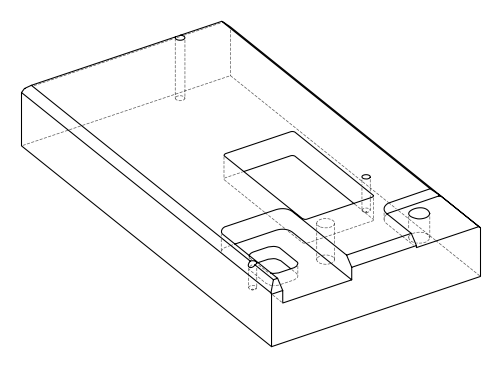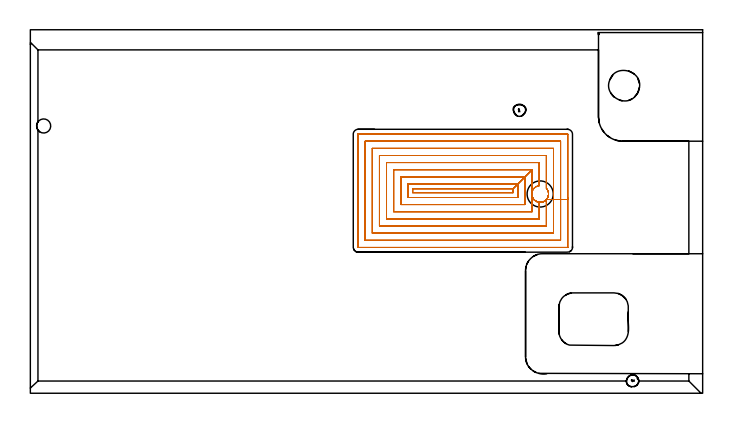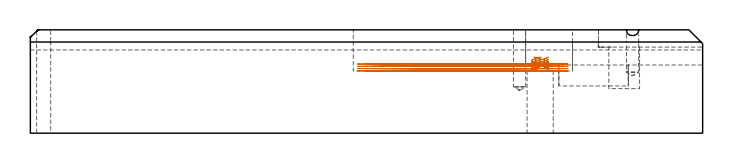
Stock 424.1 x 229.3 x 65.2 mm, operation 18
(PLAN: 19 operations, 10 tool changes, 139.9 min)
(1 SPOT_DRILL | STEP1HOLE_1 | NXT0321_9005460120000 | 0.03 min | 1 mm3)
(2 SPOT_DRILL_1 | STEP1POCKET | NXT0321_9005460120000 | 0.03 min | 1 mm3)
(3 SPOT_DRILL_2 | STEP1POCKET_1 | NXT0321_9005460120000 | 0.03 min | 0 mm3)
(4 SPOT_DRILL_3 | STEP1POCKET_2 | NXT0321_9005460120000 | 0.05 min | 1410 mm3)
(5 INDEXABLE_INSERT_DRILL_THROUGH_HOLE_FROM_SOLID | STEP1HOLE | NXT0302_004 | 0.18 min | 13917 mm3)
(6 DRILL_THROUGH_HOLE_INTO_CENTER | STEP1HOLE_1 | UGT0301_205 | 0.29 min | 4026 mm3)
(7 DRILL_BLIND_HOLE_INTO_CENTER | STEP1POCKET | UGT0301_196 | 0.16 min | 1697 mm3)
(8 DRILL_BLIND_HOLE_INTO_CENTER_1 | STEP1POCKET_1 | UGT0301_196 | 0.13 min | 1266 mm3)
(9 DRILL_BLIND_HOLE_INTO_CENTER_2 | STEP1POCKET_2 | NXT0301_128 | 0.12 min | 2649 mm3)
(10 MILL_ROUGH_BLIND_HOLE_CONTOUR | STEP1POCKET_2 | NXT0201_013 | Spiral | 1.3 min | 6892 mm3)
(11 AREA_MILL | FG_CHAMFER_SURFACE | UGT0205_001 | 0.45 min | 665 mm3)
(12 AREA_MILL_1 | FG_CHAMFER_SURFACE_1 | UGT0205_001 | 15.06 min | 34026 mm3)
(13 AREA_MILL_2 | FG_CHAMFER_SURFACE_2 | UGT0205_001 | 10.37 min | 12357 mm3)
(14 AREA_MILL_3 | FG_CHAMFER_SURFACE_3 | UGT0205_001 | 2.43 min | 3084 mm3)
(15 AREA_MILL_4 | FG_CHAMFER_SURFACE_4 | UGT0205_001 | 3.61 min | 2446 mm3)
(16 MILL_CORNER_NOTCH_RECTANGULAR | CORNER_NOTCH_RECTANGULAR | UGT0201_006 | Follow Part, ap 7, ae 75% | 1.27 min | 41361 mm3)
(17 MILL_RECTANGULAR_POCKET | POCKET_RECTANGULAR_STRAIGHT | UGT0201_008 | Follow Part, ap 4, ae 75% | 3.2 min | 49031 mm3)
(18 MILL_RECTANGULAR_POCKET_1 | POCKET_RECTANGULAR_STRAIGHT_1 | NXT0201_008 | Follow Part, ap 1.5, ae 75% | 90.62 min | 271866 mm3)
(19 MILL_SLOT | SLOT_PARTIAL_RECTANGULAR | UGT0201_008 | Follow Part, ap 4, ae 75% | 10.6 min | 155525 mm3)
(TOOL NXT0321_9005460120000 | NC Spot Drill, 142deg, 12mm, Carbide, Uncoated | D12 PA142 FL30 Z2)
(TOOL NXT0302_004 | Index. Insert Drill 16.5mm [880-D1650L20-05] | D16.5 PA176 FL83 Z2)
(TOOL UGT0301_205 | Twist Drill 8.9 mm | D8.9 PA118 FL78 Z2)
(TOOL UGT0301_196 | Twist Drill 7.7 mm | D7.7 PA118 FL73 Z2)
(TOOL NXT0301_128 | Carbide Drill 12mm [861.1-1200-036A1-GP GC34] | D12 PA150 FL37.4 Z2)
(TOOL NXT0201_013 | ENDMILL 10mm | D10 FL30 Z4)
(TOOL UGT0205_001 | Chamfer Mill 20 x 3 x 45 deg. | D20 FL50 Z2)
(TOOL UGT0201_006 | End Mill 28 mm | D28 FL25 Z2)
(TOOL UGT0201_008 | End Mill 16 mm | D16 FL32 Z4)
(TOOL NXT0201_008 | ENDMILL 6mm [2P460-0600-NA 1630] | D6 FL26 Z6)
(OP 18 MILL_RECTANGULAR_POCKET_1, part 2 of 2)
G0 X326.709 Y124.546 Z48.057
G1 X326.65 Y124.254 Z47.977 F250.
X326.361 Y123.476 Z47.755
X325.953 Y122.753 Z47.532
X325.756 Y122.495 Z47.445
X325.282 Y121.959 Z47.254
X324.76 Y121.51 Z47.069
X324.585 Y121.383 Z47.011
X324.283 Y121.191 Z46.915
X323.657 Y120.871 Z46.727
X323.357 Y120.745 Z46.64
X322.646 Y120.55 Z46.442
X321.914 Y120.456 Z46.244
X321.176 Y120.464 Z46.047
X320.447 Y120.573 Z45.849
X319.74 Y120.783 Z45.651
X319.442 Y120.916 Z45.564
X318.815 Y121.252 Z45.373
X318.54 Y121.425 Z45.286
X317.867 Y121.999 Z45.049
X317.298 Y122.677 Z44.812
X317.128 Y122.953 Z44.725
X316.801 Y123.577 Z44.537
X316.67 Y123.874 Z44.449
X316.474 Y124.541 Z44.263
X316.366 Y125.227 Z44.077
X316.349 Y125.922 Z43.891
X316.424 Y126.613 Z43.705
X316.5 Y126.929 Z43.618
Y141. F500.
X304.5 Y129.
X241.2
Y126.5
X304.5
Y129.
X307.5 Y132.
X238.2
Y123.5
X307.5
Y132.
X312. Y136.5
X233.7
Y119.
X312.
Y136.5
X316.5 Y141.
X229.2
Y114.5
X316.5
Y124.471
G0 X322.272 Y120.502 Z48.057
G1 X321.914 Y120.456 Z47.96 F250.
X321.176 Y120.464 Z47.763
X320.447 Y120.573 Z47.565
X319.74 Y120.783 Z47.367
X319.442 Y120.916 Z47.28
X318.815 Y121.252 Z47.089
X318.54 Y121.425 Z47.002
X317.867 Y121.999 Z46.765
X317.298 Y122.677 Z46.528
X317.128 Y122.953 Z46.441
X316.801 Y123.577 Z46.252
X316.67 Y123.874 Z46.165
X316.463 Y124.591 Z45.966
X316.358 Y125.329 Z45.766
Y126.075 Z45.566
X316.463 Y126.813 Z45.366
X316.671 Y127.529 Z45.166
X316.802 Y127.826 Z45.079
X317.13 Y128.45 Z44.891
X317.301 Y128.726 Z44.803
X317.868 Y129.402 Z44.567
X318.539 Y129.975 Z44.331
X318.815 Y130.148 Z44.243
X319.442 Y130.484 Z44.053
X319.739 Y130.616 Z43.966
X320.202 Y130.766 Z43.835
X320.676 Y130.872 Z43.705
X321. Y130.909 Z43.618
Y145.5 F500.
X224.7
Y110.
X321.
Y120.491
G0 X317.646 Y122.262 Z48.057
G1 X317.867 Y121.999 Z47.965 F250.
X318.54 Y121.425 Z47.728
X318.815 Y121.252 Z47.641
X319.442 Y120.916 Z47.45
X319.74 Y120.783 Z47.363
X320.447 Y120.573 Z47.165
X321.176 Y120.464 Z46.968
X321.914 Y120.456 Z46.77
X322.646 Y120.55 Z46.572
X323.357 Y120.745 Z46.375
X323.657 Y120.871 Z46.287
X324.283 Y121.191 Z46.099
X324.585 Y121.383 Z46.003
X324.76 Y121.51 Z45.945
X325.29 Y121.967 Z45.758
X325.756 Y122.495 Z45.569
X325.953 Y122.753 Z45.482
X326.361 Y123.476 Z45.26
X326.65 Y124.254 Z45.037
X326.814 Y125.067 Z44.815
X326.849 Y125.896 Z44.593
X326.754 Y126.72 Z44.371
X326.532 Y127.519 Z44.148
X326.402 Y127.817 Z44.061
X326.081 Y128.43 Z43.876
X325.863 Y128.762 Z43.769
X325.753 Y128.908 Z43.72
X325.5 Y129.196 Z43.618
Y150. F500.
X220.2
Y105.5
X325.5
Y122.205
X330.
Y154.5
X215.7
Y101.
X330.
Y122.205
X334.5
Y159.
X211.2
Y96.5
X334.5
Y122.205
X339.
Y163.4
X338.995 Y163.455
X338.955 Y163.495
X338.9 Y163.5
X206.8
X206.745 Y163.495
X206.705 Y163.455
X206.7 Y163.4
Y92.1
X206.705 Y92.045
X206.745 Y92.005
X206.8 Y92.
X338.9
X338.955 Y92.005
X338.995 Y92.045
X339. Y92.1
Y122.205
Y123.205
G0 X326.712 Y124.545 Z46.618
G1 X326.682 Y124.374 Z46.571 F250.
X326.386 Y123.533 Z46.332
X325.953 Y122.753 Z46.093
X325.756 Y122.495 Z46.006
X325.282 Y121.959 Z45.814
X324.76 Y121.51 Z45.63
X324.585 Y121.383 Z45.572
X324.283 Y121.191 Z45.476
X323.657 Y120.871 Z45.288
X323.357 Y120.745 Z45.2
X322.646 Y120.55 Z45.003
X321.914 Y120.456 Z44.805
X321.176 Y120.464 Z44.607
X320.447 Y120.573 Z44.41
X319.74 Y120.783 Z44.212
X319.442 Y120.916 Z44.125
X318.815 Y121.252 Z43.934
X318.54 Y121.425 Z43.847
X317.867 Y121.999 Z43.61
X317.298 Y122.677 Z43.373
X317.128 Y122.953 Z43.286
X316.801 Y123.577 Z43.097
X316.67 Y123.874 Z43.01
X316.474 Y124.541 Z42.824
X316.366 Y125.227 Z42.638
X316.349 Y125.922 Z42.452
X316.424 Y126.613 Z42.265
X316.5 Y126.929 Z42.178
Y141. F500.
X304.5 Y129.
X241.2
Y126.5
X304.5
Y129.
X307.5 Y132.
X238.2
Y123.5
X307.5
Y132.
X312. Y136.5
X233.7
Y119.
X312.
Y136.5
X316.5 Y141.
X229.2
Y114.5
X316.5
Y124.471
G0 X322.272 Y120.502 Z46.618
G1 X321.914 Y120.456 Z46.521 F250.
X321.176 Y120.464 Z46.323
X320.447 Y120.573 Z46.126
X319.74 Y120.783 Z45.928
X319.442 Y120.916 Z45.841
X318.815 Y121.252 Z45.65
X318.54 Y121.425 Z45.563
X317.867 Y121.999 Z45.326
X317.298 Y122.677 Z45.089
X317.128 Y122.953 Z45.002
X316.801 Y123.577 Z44.813
X316.67 Y123.874 Z44.726
X316.463 Y124.591 Z44.526
X316.358 Y125.329 Z44.327
Y126.075 Z44.127
X316.463 Y126.813 Z43.927
X316.671 Y127.529 Z43.727
X316.802 Y127.826 Z43.64
X317.13 Y128.45 Z43.451
X317.301 Y128.726 Z43.364
X317.868 Y129.402 Z43.128
X318.539 Y129.975 Z42.891
X318.815 Y130.148 Z42.804
X319.442 Y130.484 Z42.614
X319.739 Y130.616 Z42.526
X320.202 Y130.766 Z42.396
X320.676 Y130.872 Z42.266
X321. Y130.909 Z42.178
Y145.5 F500.
X224.7
Y110.
X321.
Y120.491
G0 X317.646 Y122.262 Z46.618
G1 X317.867 Y121.999 Z46.526 F250.
X318.54 Y121.425 Z46.288
X318.815 Y121.252 Z46.201
X319.442 Y120.916 Z46.011
X319.74 Y120.783 Z45.923
X320.447 Y120.573 Z45.726
X321.176 Y120.464 Z45.528
X321.914 Y120.456 Z45.331
X322.646 Y120.55 Z45.133
X323.357 Y120.745 Z44.935
X323.657 Y120.871 Z44.848
X324.283 Y121.191 Z44.66
X324.585 Y121.383 Z44.564
X324.76 Y121.51 Z44.506
X325.29 Y121.967 Z44.318
X325.756 Y122.495 Z44.13
X325.953 Y122.753 Z44.042
X326.386 Y123.533 Z43.804
X326.682 Y124.374 Z43.565
X326.833 Y125.252 Z43.326
X326.834 Y126.143 Z43.087
X326.686 Y127.022 Z42.848
X326.586 Y127.332 Z42.761
X326.507 Y127.576 Z42.692
X326.405 Y127.811 Z42.624
X326.08 Y128.431 Z42.436
X325.863 Y128.762 Z42.33
X325.753 Y128.908 Z42.281
X325.5 Y129.196 Z42.178
Y150. F500.
X220.2
Y105.5
X325.5
Y122.205
X330.
Y154.5
X215.7
Y101.
X330.
Y122.205
X334.5
Y159.
X211.2
Y96.5
X334.5
Y122.205
X339.
Y163.4
X338.995 Y163.455
X338.955 Y163.495
X338.9 Y163.5
X206.8
X206.745 Y163.495
X206.705 Y163.455
X206.7 Y163.4
Y92.1
X206.705 Y92.045
X206.745 Y92.005
X206.8 Y92.
X338.9
X338.955 Y92.005
X338.995 Y92.045
X339. Y92.1
Y122.205
Y123.205
G0 X326.712 Y124.547 Z45.178
G1 X326.682 Y124.372 Z45.131 F250.
X326.385 Y123.531 Z44.892
X325.952 Y122.751 Z44.653
X325.754 Y122.493 Z44.565
X325.292 Y121.968 Z44.378
X325.281 Y121.957 Z44.374
X324.761 Y121.511 Z44.19
X324.583 Y121.381 Z44.131
X324.283 Y121.191 Z44.036
X324.209 Y121.153 Z44.014
X323.658 Y120.871 Z43.848
X323.431 Y120.776 Z43.782
X323.196 Y120.702 Z43.716
X322.885 Y120.604 Z43.629
X322.098 Y120.47 Z43.415
X321.299 Y120.455 Z43.201
X320.507 Y120.561 Z42.987
X319.74 Y120.783 Z42.773
X319.442 Y120.916 Z42.685
X318.816 Y121.252 Z42.495
X318.541 Y121.424 Z42.408
X317.866 Y121.999 Z42.17
X317.297 Y122.679 Z41.933
X317.127 Y122.956 Z41.846
X316.8 Y123.579 Z41.657
X316.67 Y123.876 Z41.57
X316.473 Y124.542 Z41.384
X316.366 Y125.228 Z41.198
X316.35 Y125.922 Z41.012
X316.424 Y126.612 Z40.826
X316.5 Y126.928 Z40.739
Y141. F500.
X304.5 Y129.
X241.2
Y126.5
X304.5
Y129.
X307.5 Y132.
X238.2
Y123.5
X307.5
Y132.
X312. Y136.5
X233.7
Y119.
X312.
Y136.5
X316.5 Y141.
X229.2
Y114.5
X316.5
Y124.472
G0 X322.273 Y120.5 Z45.178
G1 X322.098 Y120.47 Z45.131 F250.
X321.299 Y120.455 Z44.917
X320.507 Y120.561 Z44.703
X319.74 Y120.783 Z44.489
X319.442 Y120.916 Z44.401
X318.816 Y121.252 Z44.211
X318.541 Y121.424 Z44.124
X317.866 Y121.999 Z43.886
X317.297 Y122.679 Z43.649
X317.127 Y122.956 Z43.562
X316.8 Y123.579 Z43.373
X316.67 Y123.876 Z43.286
X316.462 Y124.593 Z43.086
X316.358 Y125.331 Z42.886
X316.359 Y126.077 Z42.687
X316.464 Y126.815 Z42.487
X316.673 Y127.532 Z42.287
X316.804 Y127.829 Z42.2
X317.131 Y128.451 Z42.011
X317.302 Y128.728 Z41.924
X317.87 Y129.404 Z41.688
X318.542 Y129.976 Z41.451
X318.817 Y130.149 Z41.364
X319.528 Y130.521 Z41.149
X319.828 Y130.649 Z41.062
X320.676 Y130.872 Z40.826
X321. Y130.909 Z40.739
Y145.5 F500.
X224.7
Y110.
X321.
Y120.491
G0 X317.645 Y122.263 Z45.178
G1 X317.866 Y121.999 Z45.086 F250.
X318.541 Y121.424 Z44.849
X318.816 Y121.252 Z44.762
X319.442 Y120.916 Z44.571
X319.74 Y120.783 Z44.484
X320.507 Y120.561 Z44.27
X321.299 Y120.455 Z44.056
X322.098 Y120.47 Z43.842
X322.885 Y120.604 Z43.628
X323.196 Y120.702 Z43.541
X323.431 Y120.776 Z43.474
X323.658 Y120.871 Z43.408
X324.209 Y121.153 Z43.243
X324.283 Y121.191 Z43.22
X324.583 Y121.381 Z43.125
X324.761 Y121.511 Z43.066
X325.281 Y121.957 Z42.883
X325.292 Y121.968 Z42.878
X325.754 Y122.493 Z42.691
X325.952 Y122.751 Z42.604
X326.385 Y123.531 Z42.365
X326.682 Y124.372 Z42.126
X326.833 Y125.251 Z41.887
X326.834 Y126.143 Z41.648
X326.686 Y127.022 Z41.409
X326.586 Y127.332 Z41.322
X326.507 Y127.576 Z41.253
X326.405 Y127.811 Z41.184
X326.08 Y128.431 Z40.997
X325.863 Y128.762 Z40.891
X325.754 Y128.907 Z40.842
X325.5 Y129.195 Z40.739
Y150. F500.
X220.2
Y105.5
X325.5
Y122.205
X330.
Y154.5
X215.7
Y101.
X330.
Y122.205
X334.5
Y159.
X211.2
Y96.5
X334.5
Y122.205
X339.
Y163.4
X338.995 Y163.455
X338.955 Y163.495
X338.9 Y163.5
X206.8
X206.745 Y163.495
X206.705 Y163.455
X206.7 Y163.4
Y92.1
X206.705 Y92.045
X206.745 Y92.005
X206.8 Y92.
X338.9
X338.955 Y92.005
X338.995 Y92.045
X339. Y92.1
Y122.205
Y123.205
G0 X326.709 Y124.548 Z43.739
G1 X326.632 Y124.193 Z43.642 F250.
X326.346 Y123.446 Z43.428
X325.952 Y122.751 Z43.213
X325.754 Y122.493 Z43.126
X325.292 Y121.968 Z42.939
X325.281 Y121.957 Z42.935
X324.761 Y121.511 Z42.751
X324.583 Y121.381 Z42.692
X324.283 Y121.191 Z42.597
X324.209 Y121.153 Z42.575
X323.658 Y120.871 Z42.409
X323.431 Y120.776 Z42.343
X323.196 Y120.702 Z42.277
X322.885 Y120.604 Z42.19
X322.098 Y120.47 Z41.976
X321.299 Y120.455 Z41.762
X320.507 Y120.561 Z41.547
X319.74 Y120.783 Z41.333
X319.442 Y120.916 Z41.246
X318.816 Y121.252 Z41.056
X318.541 Y121.424 Z40.969
X317.866 Y121.999 Z40.731
X317.297 Y122.679 Z40.493
X317.127 Y122.956 Z40.406
X316.8 Y123.579 Z40.218
X316.67 Y123.876 Z40.131
X316.473 Y124.542 Z39.945
X316.366 Y125.228 Z39.759
X316.35 Y125.922 Z39.573
X316.424 Y126.612 Z39.387
X316.5 Y126.928 Z39.3
Y141. F500.
X304.5 Y129.
X241.2
Y126.5
X304.5
Y129.
X307.5 Y132.
X238.2
Y123.5
X307.5
Y132.
X312. Y136.5
X233.7
Y119.
X312.
Y136.5
X316.5 Y141.
X229.2
Y114.5
X316.5
Y124.472
G0 X322.273 Y120.5 Z43.739
G1 X322.098 Y120.47 Z43.691 F250.
X321.299 Y120.455 Z43.477
X320.507 Y120.561 Z43.263
X319.74 Y120.783 Z43.049
X319.442 Y120.916 Z42.962
X318.816 Y121.252 Z42.772
X318.541 Y121.424 Z42.684
X317.866 Y121.999 Z42.447
X317.297 Y122.679 Z42.209
X317.127 Y122.956 Z42.122
X316.8 Y123.579 Z41.934
X316.67 Y123.876 Z41.847
X316.462 Y124.593 Z41.647
X316.358 Y125.331 Z41.447
X316.359 Y126.077 Z41.247
X316.464 Y126.815 Z41.047
X316.673 Y127.532 Z40.848
X316.804 Y127.829 Z40.761
X317.131 Y128.451 Z40.572
X317.302 Y128.728 Z40.485
X317.87 Y129.404 Z40.248
X318.542 Y129.976 Z40.012
X318.817 Y130.149 Z39.925
X319.528 Y130.521 Z39.71
X319.828 Y130.649 Z39.622
X320.676 Y130.872 Z39.387
X321. Y130.909 Z39.3
Y145.5 F500.
X224.7
Y110.
X321.
Y120.491
G0 X317.646 Y122.262 Z43.739
G1 X317.866 Y121.999 Z43.648 F250.
X318.541 Y121.424 Z43.41
X318.816 Y121.252 Z43.323
X319.442 Y120.916 Z43.133
X319.74 Y120.783 Z43.045
X320.507 Y120.561 Z42.831
X321.299 Y120.455 Z42.617
X322.098 Y120.47 Z42.403
X322.885 Y120.604 Z42.189
X323.196 Y120.702 Z42.102
X323.431 Y120.776 Z42.036
X323.658 Y120.871 Z41.97
X324.209 Y121.153 Z41.804
X324.283 Y121.191 Z41.782
X324.583 Y121.381 Z41.686
X324.761 Y121.511 Z41.628
X325.281 Y121.957 Z41.444
X325.292 Y121.968 Z41.44
X325.754 Y122.493 Z41.252
X325.952 Y122.751 Z41.165
X326.346 Y123.446 Z40.951
X326.632 Y124.193 Z40.737
X326.802 Y124.974 Z40.523
X326.827 Y125.298 Z40.435
X326.852 Y125.623 Z40.348
X326.816 Y126.329 Z40.159
X326.685 Y127.025 Z39.969
X326.585 Y127.334 Z39.882
X326.506 Y127.58 Z39.813
X326.402 Y127.817 Z39.744
X326.081 Y128.43 Z39.558
X326.029 Y128.508 Z39.533
X325.863 Y128.762 Z39.451
X325.754 Y128.907 Z39.403
X325.5 Y129.195 Z39.3
Y150. F500.
X220.2
Y105.5
X325.5
Y122.205
X330.
Y154.5
X215.7
Y101.
X330.
Y122.205
X334.5
Y159.
X211.2
Y96.5
X334.5
Y122.205
X339.
Y163.4
X338.995 Y163.455
X338.955 Y163.495
X338.9 Y163.5
X206.8
X206.745 Y163.495
X206.705 Y163.455
X206.7 Y163.4
Y92.1
X206.705 Y92.045
X206.745 Y92.005
X206.8 Y92.
X338.9
X338.955 Y92.005
X338.995 Y92.045
X339. Y92.1
Y122.205
Y123.205
G0 Z75.206
M5
M2
